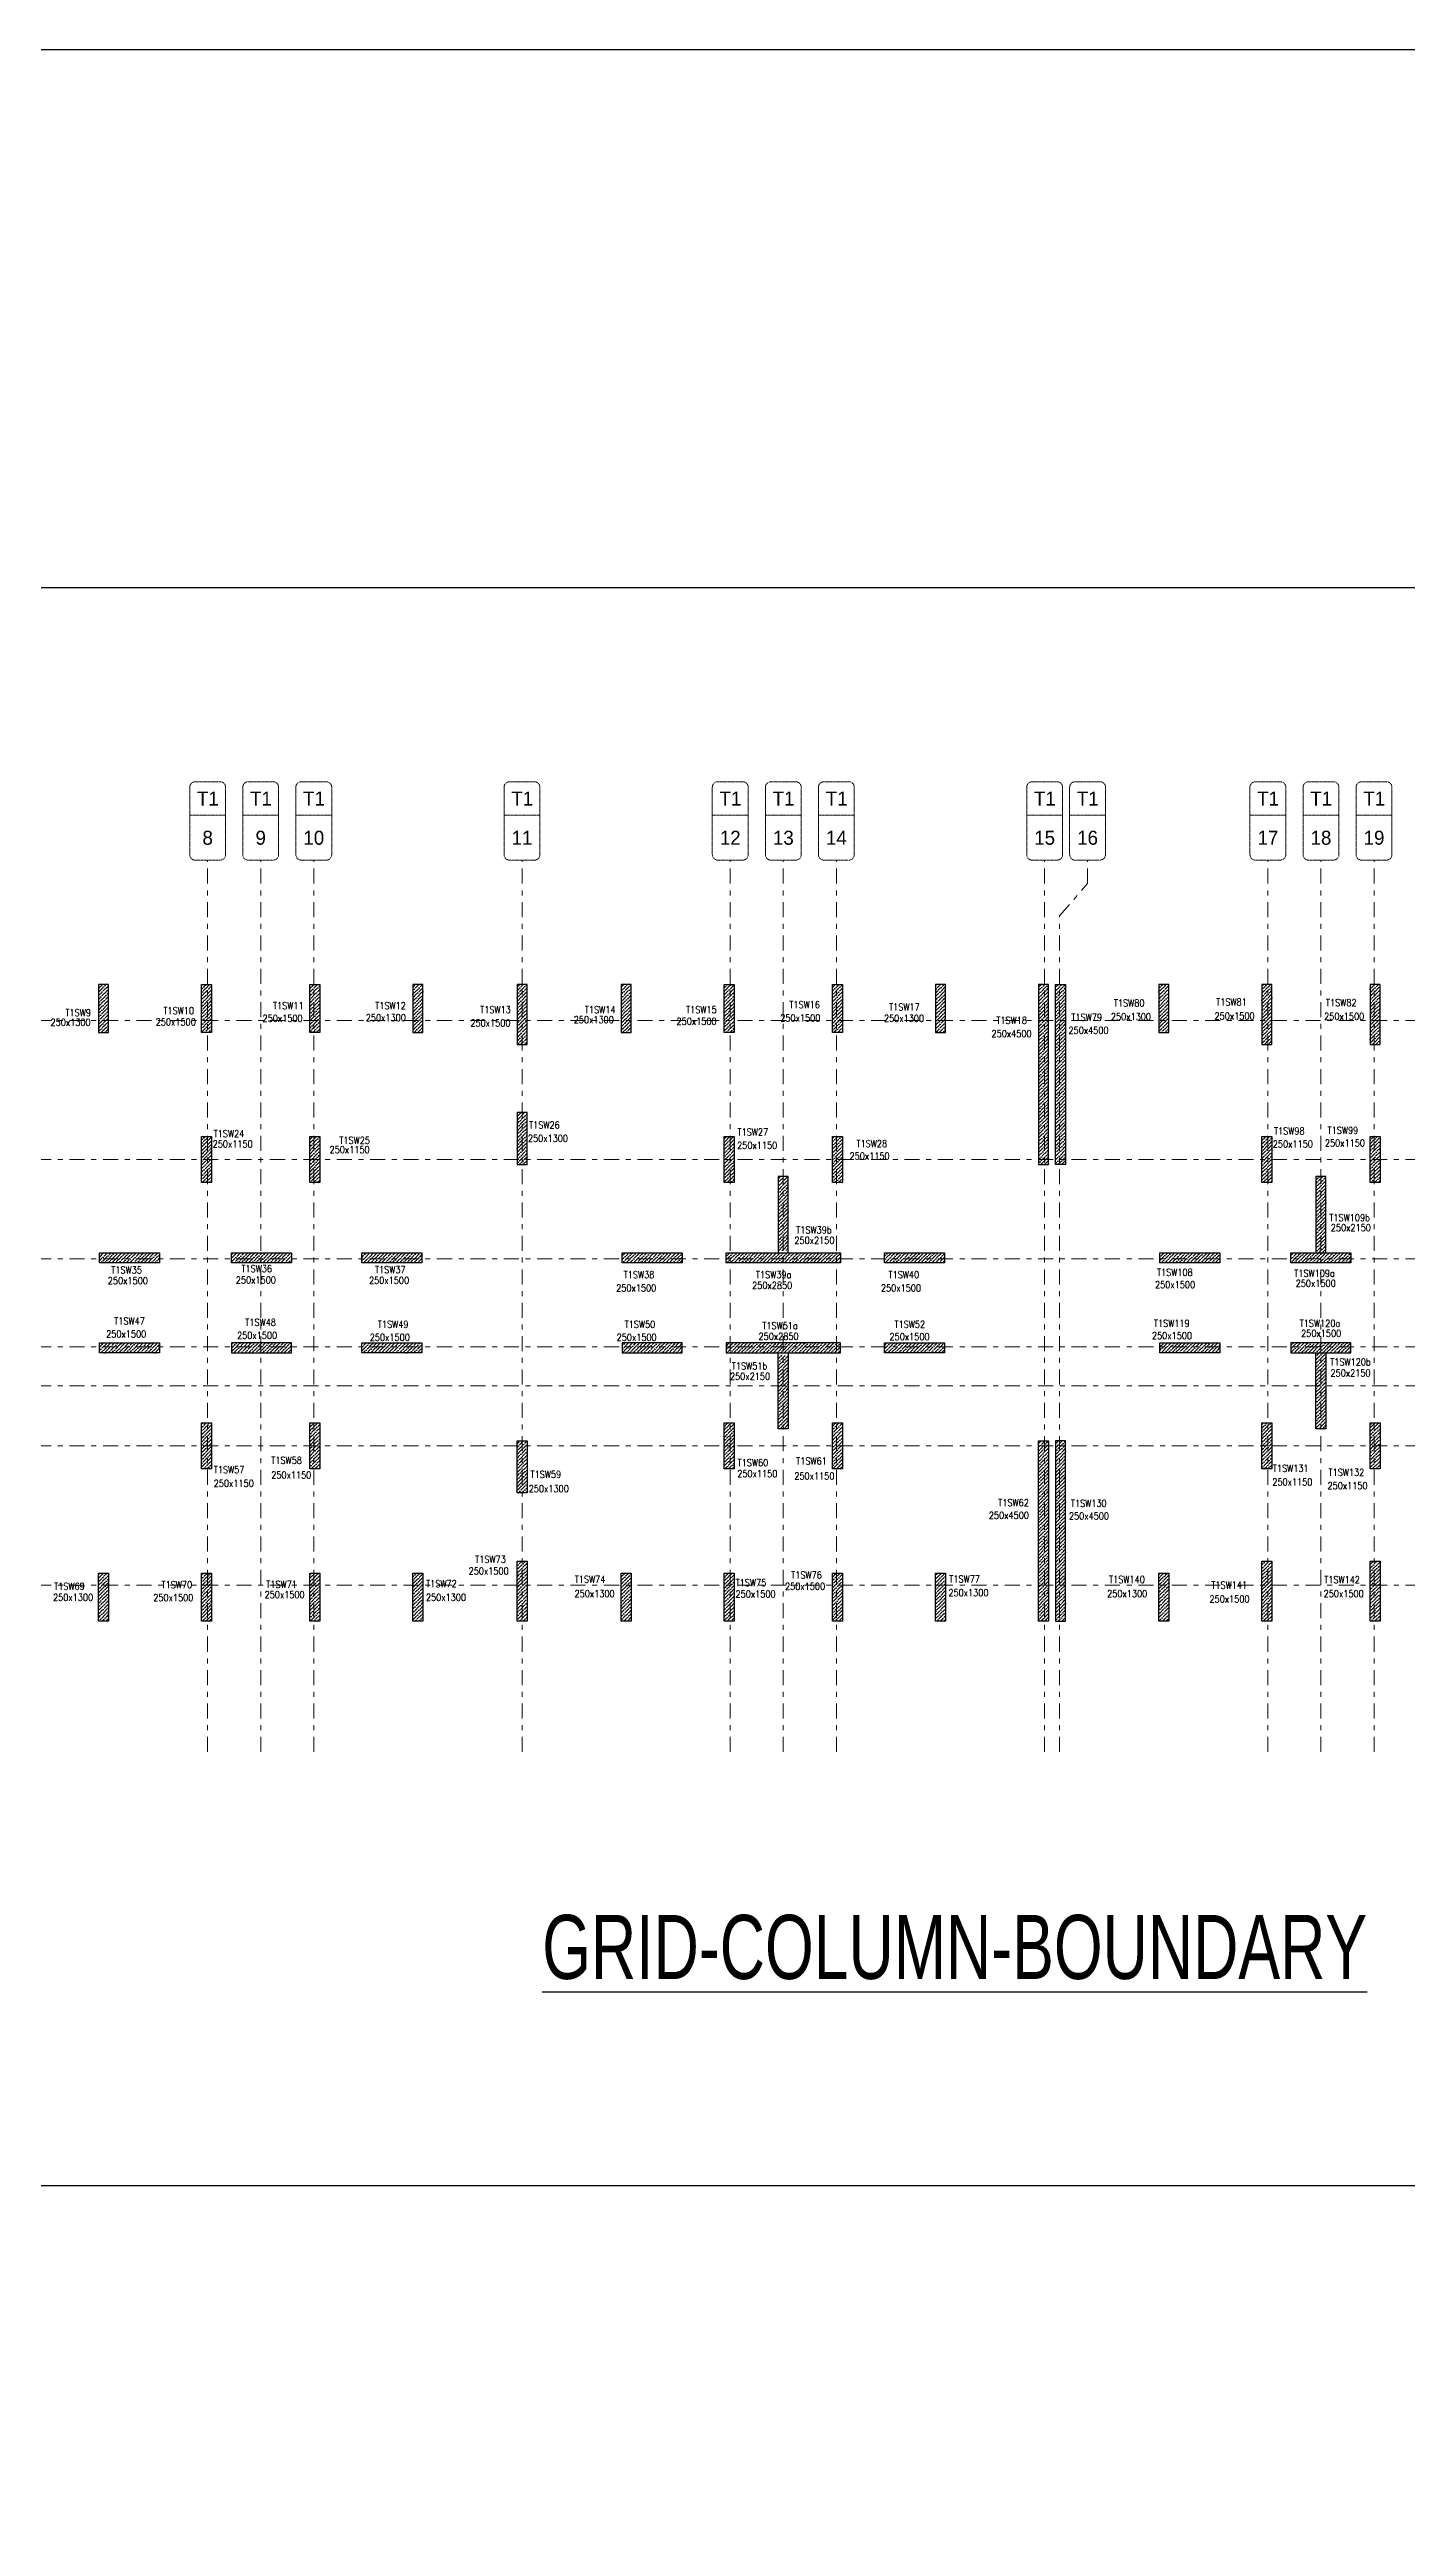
# Model space of a CAD drawing. Header units: millimetres. Extents: x 1078357 to 1340092, y -4684019 to -4550360.
# Drawn here: x 1247837 to 1281719, y -4612225 to -4550360 of the extents above; entities that cross this region are included whole.
import ezdxf
from ezdxf.enums import TextEntityAlignment as Align

# ---------------------------------------------------------------- set-up
doc = ezdxf.new("R2010")
doc.units = ezdxf.units.MM
doc.linetypes.add('DGN STYLE 7', pattern=[8.34, 3.75, -1.67, 1.25, -1.67])
for name, color, linetype, lineweight in [('A-_ANOTGRID_E-', 8, 'DGN STYLE 7', 13), ('Boundary', 40, 'Continuous', 30), ('GRID LINE', 8, 'Continuous', 0), ('Grid-Column-boundary', 12, 'Continuous', 30), ('S-COL-IDEN', 30, 'Continuous', 25)]:
    doc.layers.add(name, color=color, linetype=linetype, lineweight=lineweight)
doc.layers.add('S-COL_STOP', color=12, linetype='Continuous')
doc.styles.add('ROMANS', font='romans.shx', dxfattribs={"width": 0.85})
doc.styles.add('SANSSERIF', font='sas_____.pfb')
doc.styles.get("Standard").update_dxf_attribs({"font": 'Adani Regular.ttf', "height": 500})
pattern_1 = [(45, (2236684.96, -9406181.02), (33.67596045, 123.4785217), [158.75, -31.75, 0, -31.75])]
pattern_2 = [(45, (2292446.56, -9444012.59), (33.67596045, 123.4785217), [158.75, -31.75, 0, -31.75])]

# ---------------------------------------------------------------- blocks, each defined once
blk = doc.blocks.new('Tower grid nomenclature-ex')
at = {"layer": 'A-_ANOTGRID_E-'}
blk.add_lwpolyline([(-1250, -600), (1750, -600, 0.4142136), (2000, -350), (2000, 750, 0.4142136), (1750, 1000), (-1250, 1000, 0.4142136), (-1500, 750), (-1500, -350, 0.4142136)], format="xyb", close=True, dxfattribs=at)
blk.add_lwpolyline([(0, 1000), (0, -600)], dxfattribs=at)
at = {"layer": 'A-_ANOTGRID_E-', "flags": 8}
for p in [(-1235, 400), (1788, 400)]:
    blk.add_attdef('GRID', text='', height=625, dxfattribs=at).set_placement(p, align=Align.MIDDLE_CENTER)

msp = doc.modelspace()

# ---------------------------------------------------------------- hatches: boundary and pattern name
at = {"layer": 'S-COL_STOP', "lineweight": 25}
h = msp.add_hatch(dxfattribs=at)
h.set_pattern_fill('ANSI36', color=8, scale=20)
h.set_pattern_definition(pattern_2)
h.paths.add_polyline_path([(1249059.5, -4574911.6), (1249309.5, -4574911.6), (1249309.5, -4573711.5), (1249059.5, -4573711.5)])
h = msp.add_hatch(dxfattribs=at)
h.set_pattern_fill('ANSI36', color=8, scale=20)
h.set_pattern_definition(pattern_1)
h.paths.add_polyline_path([(1251634.5, -4574911.5), (1251884.5, -4574911.5), (1251884.5, -4573711.5), (1251634.5, -4573711.5)])
h = msp.add_hatch(dxfattribs=at)
h.set_pattern_fill('ANSI36', color=8, scale=20)
h.set_pattern_definition(pattern_1)
h.paths.add_polyline_path([(1254334.5, -4574911.5), (1254584.5, -4574911.5), (1254584.5, -4573711.5), (1254334.5, -4573711.5)])
h = msp.add_hatch(dxfattribs=at)
h.set_pattern_fill('ANSI36', color=8, scale=20)
h.set_pattern_definition(pattern_2)
h.paths.add_polyline_path([(1256909.5, -4574911.6), (1257159.5, -4574911.6), (1257159.5, -4573711.7), (1256909.5, -4573711.7)])
h = msp.add_hatch(dxfattribs=at)
h.set_pattern_fill('ANSI36', color=8, scale=20)
h.set_pattern_definition(pattern_2)
h.paths.add_polyline_path([(1259509.5, -4575211.6), (1259759.5, -4575211.6), (1259759.5, -4573711.6), (1259509.5, -4573711.6)])
h = msp.add_hatch(dxfattribs=at)
h.set_pattern_fill('ANSI36', color=8, scale=20)
h.set_pattern_definition(pattern_2)
h.paths.add_polyline_path([(1262109.5, -4574911.6), (1262359.5, -4574911.6), (1262359.5, -4573711.5), (1262109.5, -4573711.5)])
h = msp.add_hatch(dxfattribs=at)
h.set_pattern_fill('ANSI36', color=8, scale=20)
h.set_pattern_definition(pattern_1)
h.paths.add_polyline_path([(1264684.5, -4574911.5), (1264934.5, -4574911.5), (1264934.5, -4573711.5), (1264684.5, -4573711.5)])
h = msp.add_hatch(dxfattribs=at)
h.set_pattern_fill('ANSI36', color=8, scale=20)
h.set_pattern_definition(pattern_1)
h.paths.add_polyline_path([(1267384.5, -4574911.5), (1267634.5, -4574911.5), (1267634.5, -4573711.5), (1267384.5, -4573711.5)])
h = msp.add_hatch(dxfattribs=at)
h.set_pattern_fill('ANSI36', color=8, scale=20)
h.set_pattern_definition(pattern_2)
h.paths.add_polyline_path([(1269959.5, -4574911.6), (1270209.5, -4574911.6), (1270209.5, -4573711.7), (1269959.5, -4573711.7)])
h = msp.add_hatch(dxfattribs=at)
h.set_pattern_fill('ANSI36', color=8, scale=20)
h.set_pattern_definition(pattern_2)
h.paths.add_polyline_path([(1272534.5, -4578211.5), (1272784.5, -4578211.5), (1272784.5, -4573711.7), (1272534.5, -4573711.7)])
h = msp.add_hatch(dxfattribs=at)
h.set_pattern_fill('ANSI36', color=8, scale=20)
h.set_pattern_definition(pattern_1)
h.paths.add_polyline_path([(1273209.5, -4578211.5), (1272959.5, -4578211.5), (1272959.5, -4573711.5), (1273209.5, -4573711.5)])
h = msp.add_hatch(dxfattribs=at)
h.set_pattern_fill('ANSI36', color=8, scale=20)
h.set_pattern_definition(pattern_1)
h.paths.add_polyline_path([(1275534.5, -4574911.6), (1275784.5, -4574911.6), (1275784.5, -4573711.5), (1275534.5, -4573711.5)])
h = msp.add_hatch(dxfattribs=at)
h.set_pattern_fill('ANSI36', color=8, scale=20)
h.set_pattern_definition(pattern_1)
h.paths.add_polyline_path([(1278109.5, -4575211.5), (1278359.5, -4575211.5), (1278359.5, -4573711.6), (1278109.5, -4573711.6)])
h = msp.add_hatch(dxfattribs=at)
h.set_pattern_fill('ANSI36', color=8, scale=20)
h.set_pattern_definition(pattern_1)
h.paths.add_polyline_path([(1280809.5, -4575211.5), (1281059.5, -4575211.5), (1281059.5, -4573711.6), (1280809.5, -4573711.6)])
h = msp.add_hatch(dxfattribs=at)
h.set_pattern_fill('ANSI36', color=8, scale=20)
h.set_pattern_definition(pattern_2)
h.paths.add_polyline_path([(1259509.5, -4578211.5), (1259759.5, -4578211.5), (1259759.5, -4576911.5), (1259509.5, -4576911.5)])
h = msp.add_hatch(dxfattribs=at)
h.set_pattern_fill('ANSI36', color=8, scale=20)
h.set_pattern_definition(pattern_1)
h.paths.add_polyline_path([(1251634.5, -4577511.6), (1251884.5, -4577511.6), (1251884.5, -4578661.6), (1251634.5, -4578661.6)])
h = msp.add_hatch(dxfattribs=at)
h.set_pattern_fill('ANSI36', color=8, scale=20)
h.set_pattern_definition(pattern_1)
h.paths.add_polyline_path([(1254334.5, -4577511.6), (1254584.5, -4577511.6), (1254584.5, -4578661.6), (1254334.5, -4578661.6)])
h = msp.add_hatch(dxfattribs=at)
h.set_pattern_fill('ANSI36', color=8, scale=20)
h.set_pattern_definition(pattern_1)
h.paths.add_polyline_path([(1264684.5, -4577511.6), (1264934.5, -4577511.6), (1264934.5, -4578661.6), (1264684.5, -4578661.6)])
h = msp.add_hatch(dxfattribs=at)
h.set_pattern_fill('ANSI36', color=8, scale=20)
h.set_pattern_definition(pattern_1)
h.paths.add_polyline_path([(1267384.5, -4577511.6), (1267634.5, -4577511.6), (1267634.5, -4578661.6), (1267384.5, -4578661.6)])
h = msp.add_hatch(dxfattribs=at)
h.set_pattern_fill('ANSI36', color=8, scale=20)
h.set_pattern_definition(pattern_1)
h.paths.add_polyline_path([(1278109.5, -4577511.5), (1278359.5, -4577511.5), (1278359.5, -4578661.5), (1278109.5, -4578661.5)])
h = msp.add_hatch(dxfattribs=at)
h.set_pattern_fill('ANSI36', color=8, scale=20)
h.set_pattern_definition(pattern_1)
h.paths.add_polyline_path([(1280809.5, -4577511.5), (1281059.5, -4577511.5), (1281059.5, -4578661.5), (1280809.5, -4578661.5)])
h = msp.add_hatch(dxfattribs=at)
h.set_pattern_fill('ANSI36', color=8, scale=20)
h.set_pattern_definition(pattern_2)
h.paths.add_polyline_path([(1266034.5, -4580361.5), (1266284.5, -4580359.7), (1266284.5, -4578509.7), (1266034.5, -4578511.5)])
h = msp.add_hatch(dxfattribs=at)
h.set_pattern_fill('ANSI36', color=8, scale=20)
h.set_pattern_definition(pattern_1)
h.paths.add_polyline_path([(1279459.5, -4580411.4), (1279709.5, -4580411.4), (1279709.5, -4578511.4), (1279459.5, -4578511.4)])
h = msp.add_hatch(dxfattribs=at)
h.set_pattern_fill('ANSI36', color=8, scale=20)
h.set_pattern_definition(pattern_2)
h.paths.add_polyline_path([(1249084.5, -4580411.5), (1250584.5, -4580411.5), (1250584.5, -4580661.5), (1249084.5, -4580661.5)])
h = msp.add_hatch(dxfattribs=at)
h.set_pattern_fill('ANSI36', color=8, scale=20)
h.set_pattern_definition(pattern_2)
h.paths.add_polyline_path([(1252378.1, -4580411.5), (1253878.1, -4580411.5), (1253878.1, -4580661.5), (1252378.1, -4580661.5)])
h = msp.add_hatch(dxfattribs=at)
h.set_pattern_fill('ANSI36', color=8, scale=20)
h.set_pattern_definition(pattern_2)
h.paths.add_polyline_path([(1255634.5, -4580411.5), (1257134.5, -4580411.5), (1257134.5, -4580661.5), (1255634.5, -4580661.5)])
h = msp.add_hatch(dxfattribs=at)
h.set_pattern_fill('ANSI36', color=8, scale=20)
h.set_pattern_definition(pattern_2)
h.paths.add_polyline_path([(1262134.5, -4580411.5), (1263634.5, -4580411.5), (1263634.5, -4580661.5), (1262134.5, -4580661.5)])
h = msp.add_hatch(dxfattribs=at)
h.set_pattern_fill('ANSI36', color=8, scale=20)
h.set_pattern_definition(pattern_2)
h.paths.add_polyline_path([(1264734.5, -4580411.5), (1267584.5, -4580411.5), (1267584.5, -4580661.5), (1264734.5, -4580661.5)])
h = msp.add_hatch(dxfattribs=at)
h.set_pattern_fill('ANSI36', color=8, scale=20)
h.set_pattern_definition(pattern_2)
h.paths.add_polyline_path([(1268684.5, -4580411.5), (1270184.5, -4580411.5), (1270184.5, -4580661.5), (1268684.5, -4580661.5)])
h = msp.add_hatch(dxfattribs=at)
h.set_pattern_fill('ANSI36', color=8, scale=20)
h.set_pattern_definition(pattern_1)
h.paths.add_polyline_path([(1275559.5, -4580411.5), (1277059.5, -4580411.5), (1277059.5, -4580661.5), (1275559.5, -4580661.5)])
h = msp.add_hatch(dxfattribs=at)
h.set_pattern_fill('ANSI36', color=8, scale=20)
h.set_pattern_definition(pattern_1)
h.paths.add_polyline_path([(1278834.5, -4580411.4), (1280334.5, -4580411.5), (1280334.5, -4580661.5), (1278834.5, -4580661.4)])
h = msp.add_hatch(dxfattribs=at)
h.set_pattern_fill('ANSI36', color=8, scale=20)
h.set_pattern_definition(pattern_2)
h.paths.add_polyline_path([(1249084.5, -4582661.5), (1250584.5, -4582661.5), (1250584.5, -4582911.5), (1249084.5, -4582911.5)])
h = msp.add_hatch(dxfattribs=at)
h.set_pattern_fill('ANSI36', color=8, scale=20)
h.set_pattern_definition(pattern_2)
h.paths.add_polyline_path([(1252378.1, -4582911.5), (1253878.1, -4582911.5), (1253878.1, -4582661.5), (1252378.1, -4582661.5)])
h = msp.add_hatch(dxfattribs=at)
h.set_pattern_fill('ANSI36', color=8, scale=20)
h.set_pattern_definition(pattern_2)
h.paths.add_polyline_path([(1255634.5, -4582661.5), (1257134.5, -4582661.5), (1257134.5, -4582911.5), (1255634.5, -4582911.5)])
h = msp.add_hatch(dxfattribs=at)
h.set_pattern_fill('ANSI36', color=8, scale=20)
h.set_pattern_definition(pattern_2)
h.paths.add_polyline_path([(1262134.5, -4582911.5), (1263634.5, -4582911.5), (1263634.5, -4582661.5), (1262134.5, -4582661.5)])
h = msp.add_hatch(dxfattribs=at)
h.set_pattern_fill('ANSI36', color=8, scale=20)
h.set_pattern_definition(pattern_2)
h.paths.add_polyline_path([(1264734.5, -4582911.5), (1267584.5, -4582911.5), (1267584.5, -4582661.5), (1264734.5, -4582661.5)])
h = msp.add_hatch(dxfattribs=at)
h.set_pattern_fill('ANSI36', color=8, scale=20)
h.set_pattern_definition(pattern_1)
h.paths.add_polyline_path([(1268684.5, -4582661.5), (1270184.5, -4582661.5), (1270184.5, -4582911.5), (1268684.5, -4582911.5)])
h = msp.add_hatch(dxfattribs=at)
h.set_pattern_fill('ANSI36', color=8, scale=20)
h.set_pattern_definition(pattern_1)
h.paths.add_polyline_path([(1275559.5, -4582661.5), (1277059.5, -4582661.5), (1277059.5, -4582911.5), (1275559.5, -4582911.5)])
h = msp.add_hatch(dxfattribs=at)
h.set_pattern_fill('ANSI36', color=8, scale=20)
h.set_pattern_definition(pattern_1)
h.paths.add_polyline_path([(1278834.5, -4582911.6), (1280334.5, -4582911.6), (1280334.5, -4582661.6), (1278834.5, -4582661.6)])
h = msp.add_hatch(dxfattribs=at)
h.set_pattern_fill('ANSI36', color=8, scale=20)
h.set_pattern_definition(pattern_1)
h.paths.add_polyline_path([(1279459.5, -4582911.6), (1279709.5, -4582911.6), (1279709.5, -4584811.6), (1279459.5, -4584811.6)])
h = msp.add_hatch(dxfattribs=at)
h.set_pattern_fill('ANSI36', color=8, scale=20)
h.set_pattern_definition(pattern_2)
h.paths.add_polyline_path([(1266034.5, -4582961.5), (1266284.5, -4582961.5), (1266284.5, -4584811.5), (1266034.5, -4584811.5)])
h = msp.add_hatch(dxfattribs=at)
h.set_pattern_fill('ANSI36', color=8, scale=20)
h.set_pattern_definition(pattern_1)
h.paths.add_polyline_path([(1251634.5, -4584661.5), (1251884.5, -4584661.5), (1251884.5, -4585811.5), (1251634.5, -4585811.5)])
h = msp.add_hatch(dxfattribs=at)
h.set_pattern_fill('ANSI36', color=8, scale=20)
h.set_pattern_definition(pattern_1)
h.paths.add_polyline_path([(1254334.5, -4584661.5), (1254584.5, -4584661.5), (1254584.5, -4585811.5), (1254334.5, -4585811.5)])
h = msp.add_hatch(dxfattribs=at)
h.set_pattern_fill('ANSI36', color=8, scale=20)
h.set_pattern_definition(pattern_1)
h.paths.add_polyline_path([(1264684.5, -4584661.5), (1264934.5, -4584661.5), (1264934.5, -4585811.5), (1264684.5, -4585811.5)])
h = msp.add_hatch(dxfattribs=at)
h.set_pattern_fill('ANSI36', color=8, scale=20)
h.set_pattern_definition(pattern_1)
h.paths.add_polyline_path([(1267384.5, -4584661.5), (1267634.5, -4584661.5), (1267634.5, -4585811.5), (1267384.5, -4585811.5)])
h = msp.add_hatch(dxfattribs=at)
h.set_pattern_fill('ANSI36', color=8, scale=20)
h.set_pattern_definition(pattern_1)
h.paths.add_polyline_path([(1278109.5, -4584661.6), (1278359.5, -4584661.6), (1278359.5, -4585811.6), (1278109.5, -4585811.6)])
h = msp.add_hatch(dxfattribs=at)
h.set_pattern_fill('ANSI36', color=8, scale=20)
h.set_pattern_definition(pattern_1)
h.paths.add_polyline_path([(1280809.5, -4584661.6), (1281059.5, -4584661.6), (1281059.5, -4585811.6), (1280809.5, -4585811.6)])
h = msp.add_hatch(dxfattribs=at)
h.set_pattern_fill('ANSI36', color=8, scale=20)
h.set_pattern_definition(pattern_2)
h.paths.add_polyline_path([(1259509.5, -4585111.5), (1259759.5, -4585111.5), (1259759.5, -4586411.5), (1259509.5, -4586411.5)])
h = msp.add_hatch(dxfattribs=at)
h.set_pattern_fill('ANSI36', color=8, scale=20)
h.set_pattern_definition(pattern_2)
h.paths.add_polyline_path([(1272534.5, -4585111.5), (1272784.5, -4585111.5), (1272784.5, -4589611.5), (1272534.5, -4589611.5)])
h = msp.add_hatch(dxfattribs=at)
h.set_pattern_fill('ANSI36', color=8, scale=20)
h.set_pattern_definition(pattern_1)
h.paths.add_polyline_path([(1273209.5, -4585111.5), (1272959.5, -4585111.5), (1272959.5, -4589611.5), (1273209.5, -4589611.5)])
h = msp.add_hatch(dxfattribs=at)
h.set_pattern_fill('ANSI36', color=8, scale=20)
h.set_pattern_definition(pattern_2)
h.paths.add_polyline_path([(1249309.5, -4588411.5), (1249309.5, -4589611.5), (1249059.5, -4589611.5), (1249059.5, -4588411.5)])
h = msp.add_hatch(dxfattribs=at)
h.set_pattern_fill('ANSI36', color=8, scale=20)
h.set_pattern_definition(pattern_1)
h.paths.add_polyline_path([(1251884.5, -4588411.5), (1251884.5, -4589611.5), (1251634.5, -4589611.5), (1251634.5, -4588411.5)])
h = msp.add_hatch(dxfattribs=at)
h.set_pattern_fill('ANSI36', color=8, scale=20)
h.set_pattern_definition(pattern_1)
h.paths.add_polyline_path([(1254584.5, -4588411.5), (1254584.5, -4589611.5), (1254334.5, -4589611.5), (1254334.5, -4588411.5)])
h = msp.add_hatch(dxfattribs=at)
h.set_pattern_fill('ANSI36', color=8, scale=20)
h.set_pattern_definition(pattern_2)
h.paths.add_polyline_path([(1257159.5, -4588411.5), (1257159.5, -4589611.3), (1256909.5, -4589611.3), (1256909.5, -4588411.5)])
h = msp.add_hatch(dxfattribs=at)
h.set_pattern_fill('ANSI36', color=8, scale=20)
h.set_pattern_definition(pattern_2)
h.paths.add_polyline_path([(1259509.5, -4588111.4), (1259759.5, -4588111.4), (1259759.5, -4589611.5), (1259509.5, -4589611.5)])
h = msp.add_hatch(dxfattribs=at)
h.set_pattern_fill('ANSI36', color=8, scale=20)
h.set_pattern_definition(pattern_2)
h.paths.add_polyline_path([(1262359.5, -4588411.5), (1262359.5, -4589611.5), (1262109.5, -4589611.5), (1262109.5, -4588411.5)])
h = msp.add_hatch(dxfattribs=at)
h.set_pattern_fill('ANSI36', color=8, scale=20)
h.set_pattern_definition(pattern_1)
h.paths.add_polyline_path([(1264934.5, -4588411.5), (1264934.5, -4589611.5), (1264684.5, -4589611.5), (1264684.5, -4588411.5)])
h = msp.add_hatch(dxfattribs=at)
h.set_pattern_fill('ANSI36', color=8, scale=20)
h.set_pattern_definition(pattern_1)
h.paths.add_polyline_path([(1267634.5, -4588411.5), (1267634.5, -4589611.5), (1267384.5, -4589611.5), (1267384.5, -4588411.5)])
h = msp.add_hatch(dxfattribs=at)
h.set_pattern_fill('ANSI36', color=8, scale=20)
h.set_pattern_definition(pattern_2)
h.paths.add_polyline_path([(1270209.5, -4588411.5), (1270209.5, -4589611.3), (1269959.5, -4589611.3), (1269959.5, -4588411.5)])
h = msp.add_hatch(dxfattribs=at)
h.set_pattern_fill('ANSI36', color=8, scale=20)
h.set_pattern_definition(pattern_1)
h.paths.add_polyline_path([(1275784.5, -4588411.5), (1275784.5, -4589611.3), (1275534.5, -4589611.3), (1275534.5, -4588411.5)])
h = msp.add_hatch(dxfattribs=at)
h.set_pattern_fill('ANSI36', color=8, scale=20)
h.set_pattern_definition(pattern_1)
h.paths.add_polyline_path([(1278109.5, -4588111.5), (1278359.5, -4588111.5), (1278359.5, -4589611.6), (1278109.5, -4589611.6)])
h = msp.add_hatch(dxfattribs=at)
h.set_pattern_fill('ANSI36', color=8, scale=20)
h.set_pattern_definition(pattern_1)
h.paths.add_polyline_path([(1280809.5, -4588111.5), (1281059.5, -4588111.5), (1281059.5, -4589611.5), (1280809.5, -4589611.5)])

# ---------------------------------------------------------------- linework, layer by layer
at = {"layer": 'Boundary', "ltscale": 700, "elevation": 0}
msp.add_lwpolyline([(1097224.7, -4550360.4), (1340091.7, -4550360.4), (1340091.7, -4684019.2), (1097224.7, -4684019.2)], close=True, dxfattribs=at)
at = {"layer": 'GRID LINE', "linetype": 'DGN STYLE 7', "ltscale": 100, "elevation": 0}
for points in [[(1251784.5, -4592877.9), (1251784.5, -4570607)], [(1253109.5, -4592877.9), (1253109.5, -4570607)], [(1254434.5, -4592877.9), (1254434.5, -4570607)], [(1259634.5, -4592877.9), (1259634.5, -4570607)], [(1264834.5, -4592877.9), (1264834.5, -4570607)], [(1266159.5, -4592877.9), (1266159.5, -4570607)], [(1267484.5, -4592877.9), (1267484.5, -4570607)], [(1272684.5, -4592877.9), (1272684.5, -4570607)], [(1273059.5, -4592877.9), (1273059.5, -4571997.1), (1273756.8, -4571192.2), (1273756.8, -4570607)], [(1278259.5, -4592877.9), (1278259.5, -4570607)], [(1279584.5, -4592877.9), (1279584.5, -4570607)], [(1280909.5, -4592877.9), (1280909.5, -4570607)], [(1225819.3, -4574611.6), (1321182.7, -4574611.6)], [(1225819.3, -4578086.6), (1321182.7, -4578086.6)], [(1225819.3, -4580561.6), (1321182.7, -4580561.6)], [(1225819.3, -4582761.6), (1321182.7, -4582761.6)], [(1225819.3, -4583736.6), (1321182.7, -4583736.6)], [(1225819.3, -4585236.6), (1321182.7, -4585236.6)], [(1225819.3, -4588711.6), (1321182.7, -4588711.6)]]:
    msp.add_lwpolyline(points, dxfattribs=at)
at = {"layer": 'Grid-Column-boundary', "ltscale": 700, "elevation": 0}
msp.add_lwpolyline([(1222484.4, -4563794.5), (1323871.3, -4563794.5), (1323871.3, -4603717.1), (1222484.4, -4603717.1)], close=True, dxfattribs=at)
at = {"layer": 'S-COL_STOP', "lineweight": 25, "elevation": 0}
for points in [[(1249059.5, -4574911.6), (1249309.5, -4574911.6), (1249309.5, -4573711.5), (1249059.5, -4573711.5)], [(1251634.5, -4573711.5), (1251884.5, -4573711.5), (1251884.5, -4574911.5), (1251634.5, -4574911.5)], [(1254334.5, -4573711.5), (1254584.5, -4573711.5), (1254584.5, -4574911.5), (1254334.5, -4574911.5)], [(1256909.5, -4574911.6), (1257159.5, -4574911.6), (1257159.5, -4573711.5), (1256909.5, -4573711.5)], [(1259509.5, -4575211.6), (1259759.5, -4575211.6), (1259759.5, -4573711.6), (1259509.5, -4573711.6)], [(1262109.5, -4574911.6), (1262359.5, -4574911.6), (1262359.5, -4573711.5), (1262109.5, -4573711.5)], [(1264684.5, -4573711.5), (1264934.5, -4573711.5), (1264934.5, -4574911.5), (1264684.5, -4574911.5)], [(1267384.5, -4573711.5), (1267634.5, -4573711.5), (1267634.5, -4574911.5), (1267384.5, -4574911.5)], [(1269959.5, -4574911.6), (1270209.5, -4574911.6), (1270209.5, -4573711.5), (1269959.5, -4573711.5)], [(1272534.5, -4578211.5), (1272784.5, -4578211.5), (1272784.5, -4573711.7), (1272534.5, -4573711.7)], [(1273209.5, -4578211.5), (1272959.5, -4578211.5), (1272959.5, -4573711.5), (1273209.5, -4573711.5)], [(1275534.5, -4574911.6), (1275784.5, -4574911.6), (1275784.5, -4573711.5), (1275534.5, -4573711.5)], [(1278109.5, -4575211.5), (1278359.5, -4575211.5), (1278359.5, -4573711.6), (1278109.5, -4573711.6)], [(1280809.5, -4575211.5), (1281059.5, -4575211.5), (1281059.5, -4573711.6), (1280809.5, -4573711.6)], [(1259509.5, -4578211.5), (1259759.5, -4578211.5), (1259759.5, -4576911.5), (1259509.5, -4576911.5)], [(1251634.5, -4577511.6), (1251884.5, -4577511.6), (1251884.5, -4578661.6), (1251634.5, -4578661.6)], [(1254334.5, -4577511.6), (1254584.5, -4577511.6), (1254584.5, -4578661.6), (1254334.5, -4578661.6)], [(1264684.5, -4577511.6), (1264934.5, -4577511.6), (1264934.5, -4578661.6), (1264684.5, -4578661.6)], [(1267384.5, -4577511.6), (1267634.5, -4577511.6), (1267634.5, -4578661.6), (1267384.5, -4578661.6)], [(1278109.5, -4577511.5), (1278359.5, -4577511.5), (1278359.5, -4578661.5), (1278109.5, -4578661.5)], [(1280809.5, -4577511.5), (1281059.5, -4577511.5), (1281059.5, -4578661.5), (1280809.5, -4578661.5)], [(1266034.5, -4580411.5), (1266284.5, -4580411.5), (1266284.5, -4578511.5), (1266034.5, -4578511.5)], [(1279459.5, -4580411.4), (1279709.5, -4580411.4), (1279709.5, -4578511.4), (1279459.5, -4578511.4)], [(1249084.5, -4580411.5), (1250584.5, -4580411.5), (1250584.5, -4580661.5), (1249084.5, -4580661.5)], [(1252378.1, -4580411.5), (1253878.1, -4580411.5), (1253878.1, -4580661.5), (1252378.1, -4580661.5)], [(1255634.5, -4580411.5), (1257134.5, -4580411.5), (1257134.5, -4580661.5), (1255634.5, -4580661.5)], [(1262134.5, -4580411.5), (1263634.5, -4580411.5), (1263634.5, -4580661.5), (1262134.5, -4580661.5)], [(1264734.5, -4580411.5), (1267584.5, -4580411.5), (1267584.5, -4580661.5), (1264734.5, -4580661.5)], [(1268684.5, -4580411.5), (1270184.5, -4580411.5), (1270184.5, -4580661.5), (1268684.5, -4580661.5)], [(1275559.5, -4580411.5), (1277059.5, -4580411.5), (1277059.5, -4580661.5), (1275559.5, -4580661.5)], [(1278834.5, -4580411.4), (1280334.5, -4580411.5), (1280334.5, -4580661.5), (1278834.5, -4580661.4)], [(1249084.5, -4582661.5), (1250584.5, -4582661.5), (1250584.5, -4582911.5), (1249084.5, -4582911.5)], [(1252378.1, -4582911.5), (1253878.1, -4582911.5), (1253878.1, -4582661.5), (1252378.1, -4582661.5)], [(1255634.5, -4582661.5), (1257134.5, -4582661.5), (1257134.5, -4582911.5), (1255634.5, -4582911.5)], [(1262134.5, -4582911.5), (1263634.5, -4582911.5), (1263634.5, -4582661.5), (1262134.5, -4582661.5)], [(1264734.5, -4582911.5), (1267584.5, -4582911.5), (1267584.5, -4582661.5), (1264734.5, -4582661.5)], [(1266034.5, -4582911.5), (1266284.5, -4582911.5), (1266284.5, -4584811.5), (1266034.5, -4584811.5)], [(1268684.5, -4582661.5), (1270184.5, -4582661.5), (1270184.5, -4582911.5), (1268684.5, -4582911.5)], [(1275559.5, -4582661.5), (1277059.5, -4582661.5), (1277059.5, -4582911.5), (1275559.5, -4582911.5)], [(1278834.5, -4582911.6), (1280334.5, -4582911.6), (1280334.5, -4582661.6), (1278834.5, -4582661.6)], [(1279459.5, -4582911.6), (1279709.5, -4582911.6), (1279709.5, -4584811.6), (1279459.5, -4584811.6)], [(1251634.5, -4584661.5), (1251884.5, -4584661.5), (1251884.5, -4585811.5), (1251634.5, -4585811.5)], [(1254334.5, -4584661.5), (1254584.5, -4584661.5), (1254584.5, -4585811.5), (1254334.5, -4585811.5)], [(1264684.5, -4584661.5), (1264934.5, -4584661.5), (1264934.5, -4585811.5), (1264684.5, -4585811.5)], [(1267384.5, -4584661.5), (1267634.5, -4584661.5), (1267634.5, -4585811.5), (1267384.5, -4585811.5)], [(1278109.5, -4584661.6), (1278359.5, -4584661.6), (1278359.5, -4585811.6), (1278109.5, -4585811.6)], [(1280809.5, -4584661.6), (1281059.5, -4584661.6), (1281059.5, -4585811.6), (1280809.5, -4585811.6)], [(1259509.5, -4585111.5), (1259759.5, -4585111.5), (1259759.5, -4586411.5), (1259509.5, -4586411.5)], [(1272534.5, -4585111.5), (1272784.5, -4585111.5), (1272784.5, -4589611.5), (1272534.5, -4589611.5)], [(1273209.5, -4585111.5), (1272959.5, -4585111.5), (1272959.5, -4589611.5), (1273209.5, -4589611.5)], [(1249059.5, -4588411.5), (1249309.5, -4588411.5), (1249309.5, -4589611.5), (1249059.5, -4589611.5)], [(1251634.5, -4588411.5), (1251884.5, -4588411.5), (1251884.5, -4589611.5), (1251634.5, -4589611.5)], [(1254334.5, -4588411.5), (1254584.5, -4588411.5), (1254584.5, -4589611.5), (1254334.5, -4589611.5)], [(1256909.5, -4588411.5), (1257159.5, -4588411.5), (1257159.5, -4589611.3), (1256909.5, -4589611.3)], [(1259509.5, -4588111.4), (1259759.5, -4588111.4), (1259759.5, -4589611.5), (1259509.5, -4589611.5)], [(1262109.5, -4588411.5), (1262359.5, -4588411.5), (1262359.5, -4589611.5), (1262109.5, -4589611.5)], [(1264684.5, -4588411.5), (1264934.5, -4588411.5), (1264934.5, -4589611.5), (1264684.5, -4589611.5)], [(1267384.5, -4588411.5), (1267634.5, -4588411.5), (1267634.5, -4589611.5), (1267384.5, -4589611.5)], [(1269959.5, -4588411.5), (1270209.5, -4588411.5), (1270209.5, -4589611.3), (1269959.5, -4589611.3)], [(1275534.5, -4588411.5), (1275784.5, -4588411.5), (1275784.5, -4589611.3), (1275534.5, -4589611.3)], [(1278109.5, -4588111.5), (1278359.5, -4588111.5), (1278359.5, -4589611.6), (1278109.5, -4589611.6)], [(1280809.5, -4588111.5), (1281059.5, -4588111.5), (1281059.5, -4589611.5), (1280809.5, -4589611.5)]]:
    msp.add_lwpolyline(points, close=True, dxfattribs=at)

# ---------------------------------------------------------------- block references
at = {"layer": 'GRID LINE'}
ref = msp.add_blockref('Tower grid nomenclature-ex', (1251672.5, -4569487, 0), dxfattribs=dict(at, xscale=0.56, yscale=0.56, zscale=0.56, rotation=270))
ref.add_attrib('GRID', '8', dxfattribs={"layer": 'A-_ANOTGRID_E-', "height": 350}).set_placement((1251784.5, -4570047, 0), align=Align.MIDDLE_CENTER)
ref.add_attrib('GRID', 'T1', dxfattribs={"layer": 'A-_ANOTGRID_E-', "height": 350}).set_placement((1251790.4, -4569067, 0), align=Align.MIDDLE_CENTER)
ref = msp.add_blockref('Tower grid nomenclature-ex', (1252997.5, -4569487, 0), dxfattribs=dict(at, xscale=0.56, yscale=0.56, zscale=0.56, rotation=270))
ref.add_attrib('GRID', '9', dxfattribs={"layer": 'A-_ANOTGRID_E-', "height": 350}).set_placement((1253109.5, -4570047, 0), align=Align.MIDDLE_CENTER)
ref.add_attrib('GRID', 'T1', dxfattribs={"layer": 'A-_ANOTGRID_E-', "height": 350}).set_placement((1253115.4, -4569067, 0), align=Align.MIDDLE_CENTER)
ref = msp.add_blockref('Tower grid nomenclature-ex', (1254322.5, -4569487, 0), dxfattribs=dict(at, xscale=0.56, yscale=0.56, zscale=0.56, rotation=270))
ref.add_attrib('GRID', '10', dxfattribs={"layer": 'A-_ANOTGRID_E-', "height": 350}).set_placement((1254434.5, -4570047, 0), align=Align.MIDDLE_CENTER)
ref.add_attrib('GRID', 'T1', dxfattribs={"layer": 'A-_ANOTGRID_E-', "height": 350}).set_placement((1254440.4, -4569067, 0), align=Align.MIDDLE_CENTER)
ref = msp.add_blockref('Tower grid nomenclature-ex', (1259522.5, -4569487, 0), dxfattribs=dict(at, xscale=0.56, yscale=0.56, zscale=0.56, rotation=270))
ref.add_attrib('GRID', '11', dxfattribs={"layer": 'A-_ANOTGRID_E-', "height": 350}).set_placement((1259634.5, -4570047, 0), align=Align.MIDDLE_CENTER)
ref.add_attrib('GRID', 'T1', dxfattribs={"layer": 'A-_ANOTGRID_E-', "height": 350}).set_placement((1259640.4, -4569067, 0), align=Align.MIDDLE_CENTER)
ref = msp.add_blockref('Tower grid nomenclature-ex', (1264722.5, -4569487, 0), dxfattribs=dict(at, xscale=0.56, yscale=0.56, zscale=0.56, rotation=270))
ref.add_attrib('GRID', '12', dxfattribs={"layer": 'A-_ANOTGRID_E-', "height": 350}).set_placement((1264834.5, -4570047, 0), align=Align.MIDDLE_CENTER)
ref.add_attrib('GRID', 'T1', dxfattribs={"layer": 'A-_ANOTGRID_E-', "height": 350}).set_placement((1264840.4, -4569067, 0), align=Align.MIDDLE_CENTER)
ref = msp.add_blockref('Tower grid nomenclature-ex', (1266047.5, -4569487, 0), dxfattribs=dict(at, xscale=0.56, yscale=0.56, zscale=0.56, rotation=270))
ref.add_attrib('GRID', '13', dxfattribs={"layer": 'A-_ANOTGRID_E-', "height": 350}).set_placement((1266159.5, -4570047, 0), align=Align.MIDDLE_CENTER)
ref.add_attrib('GRID', 'T1', dxfattribs={"layer": 'A-_ANOTGRID_E-', "height": 350}).set_placement((1266165.4, -4569067, 0), align=Align.MIDDLE_CENTER)
ref = msp.add_blockref('Tower grid nomenclature-ex', (1267372.5, -4569487, 0), dxfattribs=dict(at, xscale=0.56, yscale=0.56, zscale=0.56, rotation=270))
ref.add_attrib('GRID', '14', dxfattribs={"layer": 'A-_ANOTGRID_E-', "height": 350}).set_placement((1267484.5, -4570047, 0), align=Align.MIDDLE_CENTER)
ref.add_attrib('GRID', 'T1', dxfattribs={"layer": 'A-_ANOTGRID_E-', "height": 350}).set_placement((1267490.4, -4569067, 0), align=Align.MIDDLE_CENTER)
ref = msp.add_blockref('Tower grid nomenclature-ex', (1272572.5, -4569487, 0), dxfattribs=dict(at, xscale=0.56, yscale=0.56, zscale=0.56, rotation=270))
ref.add_attrib('GRID', '15', dxfattribs={"layer": 'A-_ANOTGRID_E-', "height": 350}).set_placement((1272684.5, -4570047, 0), align=Align.MIDDLE_CENTER)
ref.add_attrib('GRID', 'T1', dxfattribs={"layer": 'A-_ANOTGRID_E-', "height": 350}).set_placement((1272690.4, -4569067, 0), align=Align.MIDDLE_CENTER)
ref = msp.add_blockref('Tower grid nomenclature-ex', (1273644.8, -4569487, 0), dxfattribs=dict(at, xscale=0.56, yscale=0.56, zscale=0.56, rotation=270))
ref.add_attrib('GRID', '16', dxfattribs={"layer": 'A-_ANOTGRID_E-', "height": 350}).set_placement((1273756.8, -4570047, 0), align=Align.MIDDLE_CENTER)
ref.add_attrib('GRID', 'T1', dxfattribs={"layer": 'A-_ANOTGRID_E-', "height": 350}).set_placement((1273762.6, -4569067, 0), align=Align.MIDDLE_CENTER)
ref = msp.add_blockref('Tower grid nomenclature-ex', (1278147.5, -4569487, 0), dxfattribs=dict(at, xscale=0.56, yscale=0.56, zscale=0.56, rotation=270))
ref.add_attrib('GRID', '17', dxfattribs={"layer": 'A-_ANOTGRID_E-', "height": 350}).set_placement((1278259.5, -4570047, 0), align=Align.MIDDLE_CENTER)
ref.add_attrib('GRID', 'T1', dxfattribs={"layer": 'A-_ANOTGRID_E-', "height": 350}).set_placement((1278265.4, -4569067, 0), align=Align.MIDDLE_CENTER)
ref = msp.add_blockref('Tower grid nomenclature-ex', (1279472.5, -4569487, 0), dxfattribs=dict(at, xscale=0.56, yscale=0.56, zscale=0.56, rotation=270))
ref.add_attrib('GRID', '18', dxfattribs={"layer": 'A-_ANOTGRID_E-', "height": 350}).set_placement((1279584.5, -4570047, 0), align=Align.MIDDLE_CENTER)
ref.add_attrib('GRID', 'T1', dxfattribs={"layer": 'A-_ANOTGRID_E-', "height": 350}).set_placement((1279590.4, -4569067, 0), align=Align.MIDDLE_CENTER)
ref = msp.add_blockref('Tower grid nomenclature-ex', (1280797.5, -4569487, 0), dxfattribs=dict(at, xscale=0.56, yscale=0.56, zscale=0.56, rotation=270))
ref.add_attrib('GRID', '19', dxfattribs={"layer": 'A-_ANOTGRID_E-', "height": 350}).set_placement((1280909.5, -4570047, 0), align=Align.MIDDLE_CENTER)
ref.add_attrib('GRID', 'T1', dxfattribs={"layer": 'A-_ANOTGRID_E-', "height": 350}).set_placement((1280915.4, -4569067, 0), align=Align.MIDDLE_CENTER)

# ---------------------------------------------------------------- texts
at = {"layer": 'Grid-Column-boundary', "extrusion": (-1.33677e-08, 3.74197e-09, 1), "style": 'SANSSERIF', "width": 0.7}
msp.add_text('%%UGRID-COLUMN-BOUNDARY', height=1600, dxfattribs=at).set_placement((1260139.1, -4598550.8, 0.2))
at = {"layer": 'S-COL-IDEN', "linetype": 'Continuous', "style": 'ROMANS', "width": 0.85}
for s, p in [('T1SW11', (1253416.5, -4574325.7, -320.4)), ('T1SW12', (1255967.6, -4574329.5, -320.4)), ('T1SW13', (1258588.4, -4574432.1, -320.4)), ('T1SW14', (1261202.7, -4574427.2, -270.4)), ('T1SW15', (1263731.3, -4574430.9, -320.4)), ('T1SW16', (1266310.7, -4574306.1, -320.4)), ('T1SW17', (1268800.5, -4574358.9, -320.4)), ('T1SW80', (1274412.6, -4574259.2, -320.4)), ('T1SW81', (1276967.1, -4574239.1, -320.4)), ('T1SW82', (1279708.1, -4574256.4, -320.4)), ('250x1300', (1247861.5, -4574746.7, -323.1)), ('T1SW9', (1248233, -4574502.9, -323.1)), ('250x1500', (1250487.2, -4574733.8, -320.4)), ('T1SW10', (1250679.8, -4574449.4, -320.4)), ('250x1500', (1253155.5, -4574644.1, -320.4)), ('250x1300', (1255732.9, -4574624.7, -320.4)), ('250x1500', (1258345.6, -4574763.8, -320.4)), ('250x1300', (1260925.1, -4574674.5, -320.4)), ('250x1500', (1263492.9, -4574716.9, -320.4)), ('250x1500', (1266083.3, -4574635, -320.4)), ('250x1300', (1268673.3, -4574641.5, -320.4)), ('250x4500', (1271358.9, -4575026.2, -320.4)), ('T1SW18', (1271478.3, -4574697.7, -320.4)), ('250x4500', (1273279.3, -4574943.1, -320.4)), ('T1SW79', (1273352.7, -4574622.3, -320.4)), ('250x1300', (1274339.4, -4574602.4, -320.4)), ('250x1500', (1276927.1, -4574586.5, -320.4)), ('250x1500', (1279663.9, -4574598, -320.4)), ('T1SW24', (1251935.6, -4577529.2, -320.4)), ('T1SW26', (1259811.1, -4577310.8, -320.4)), ('T1SW27', (1265014.9, -4577484.2, -320.4)), ('T1SW98', (1278412.6, -4577457.9, -320.4)), ('T1SW99', (1279750.1, -4577438.9, -320.4)), ('250x1150', (1251909.5, -4577784.1, -320.4)), ('250x1150', (1254828.9, -4577926.1, -320.4)), ('T1SW25', (1255073.4, -4577695.6, -320.4)), ('250x1300', (1259782.1, -4577643.9, -320.4)), ('250x1150', (1265005.9, -4577817.3, -320.4)), ('250x1150', (1267813.2, -4578084.9, -320.4)), ('T1SW28', (1267985.7, -4577777.3, -320.4)), ('250x1150', (1278382.2, -4577787.1, -320.4)), ('250x1150', (1279683.1, -4577762.3, -320.4)), ('T1SW39b', (1266481, -4579930.5, -320.4)), ('T1SW109b', (1279794.5, -4579620.6, -320.4)), ('250x2150', (1279830.7, -4579874, -320.4)), ('250x2150', (1266435.3, -4580192, -320.4)), ('250x1500', (1249292, -4581200.1, -320.4)), ('T1SW35', (1249378.2, -4580934.6, -320.4)), ('250x1500', (1252487.8, -4581179.6, -320.4)), ('T1SW36', (1252628, -4580898.5, -320.4)), ('250x1500', (1255814.2, -4581187, -320.4)), ('T1SW37', (1255962.4, -4580921.5, -320.4)), ('T1SW38', (1262173.9, -4581046.1, -320.4)), ('T1SW39a', (1265475.9, -4581046.1, -320.4)), ('T1SW40', (1268785, -4581046.1, -320.4)), ('T1SW108', (1275490.5, -4580987.2, -320.4)), ('T1SW109a', (1278917, -4581012, -320.4)), ('250x1500', (1261986.3, -4581383.7, -320.4)), ('250x2850', (1265381.1, -4581311.7, -320.4)), ('250x1500', (1268597.4, -4581383.7, -320.4)), ('250x1500', (1275441.3, -4581300.6, -320.4)), ('250x1500', (1278953.3, -4581265.4, -320.4)), ('T1SW47', (1249451.8, -4582207.1, -320.4)), ('T1SW48', (1252723.6, -4582240.2, -320.4)), ('T1SW49', (1256033.8, -4582291, -320.4)), ('T1SW50', (1262197.2, -4582291, -320.4)), ('T1SW51a', (1265635.1, -4582324.1, -320.4)), ('T1SW52', (1268934.7, -4582291, -320.4)), ('T1SW119', (1275413.7, -4582260.9, -320.4)), ('T1SW120a', (1279053.4, -4582260.4, -320.4)), ('250x1500', (1249250.6, -4582530.6, -320.4)), ('250x1500', (1252519.5, -4582565, -320.4)), ('250x1500', (1255832.6, -4582614.5, -320.4)), ('250x1500', (1261996, -4582614.5, -320.4)), ('250x2850', (1265540.2, -4582589.7, -320.4)), ('250x1500', (1268810, -4582594.1, -320.4)), ('250x1500', (1275364.6, -4582574.3, -320.4)), ('250x1500', (1279089.7, -4582513.8, -320.4)), ('250x2150', (1264828, -4583588.8, -320.4)), ('T1SW51b', (1264873.7, -4583327.2, -320.4)), ('T1SW120b', (1279814.6, -4583227.4, -320.4)), ('250x2150', (1279822, -4583501.5, -320.4)), ('T1SW57', (1251937.6, -4585916.5, -320.4)), ('T1SW58', (1253372.3, -4585685.7, -320.4)), ('250x1150', (1253372.8, -4586048.9, -320.4)), ('T1SW59', (1259847.4, -4586036.7, -320.4)), ('T1SW60', (1265017.9, -4585740.9, -320.4)), ('250x1150', (1265010, -4586020, -320.4)), ('250x1150', (1266434.5, -4586074, -320.4)), ('T1SW61', (1266480.2, -4585703.1, -320.4)), ('T1SW131', (1278382.7, -4585881.4, -320.4)), ('T1SW132', (1279772.3, -4585986.1, -320.4)), ('250x1150', (1251936.1, -4586262.7, -320.4)), ('250x1300', (1259801.5, -4586394.6, -320.4)), ('T1SW62', (1271525.5, -4586744.8, -320.4)), ('T1SW130', (1273340.3, -4586758.9, -320.4)), ('250x1150', (1278370.2, -4586224.8, -320.4)), ('250x1150', (1279748.2, -4586313.3, -320.4)), ('250x4500', (1271291.3, -4587061.5, -320.4)), ('250x4500', (1273291.1, -4587072.3, -320.4)), ('250x1500', (1258301.2, -4588451.2, -320.4)), ('T1SW73', (1258463.7, -4588158.8, -320.4)), ('T1SW74', (1260951.5, -4588659.8, -320.4)), ('T1SW76', (1266354.8, -4588549.2, -320.4)), ('T1SW77', (1270303, -4588645.7, -320.4)), ('T1SW140', (1274293.7, -4588660.8, -320.4)), ('T1SW142', (1279665.5, -4588662.6, -320.4)), ('250x1300', (1247924, -4589109.4, -320.4)), ('T1SW69', (1247950.6, -4588830.7, -320.4)), ('250x1500', (1250426.3, -4589113.6, -320.4)), ('T1SW70', (1250631.4, -4588789.4, -320.4)), ('250x1500', (1253206.2, -4589042.3, -320.4)), ('T1SW71', (1253248.3, -4588779.1, -320.4)), ('T1SW72', (1257239.3, -4588761.5, -320.4)), ('250x1300', (1257235.3, -4589109.4, -320.4)), ('250x1300', (1260946.2, -4589017.7, -320.4)), ('T1SW75', (1264969.7, -4588738.7, -320.4)), ('250x1500', (1264965, -4589023.4, -320.4)), ('250x1500', (1266202.4, -4588831, -320.4)), ('250x1300', (1270281.7, -4588992.9, -320.4)), ('250x1300', (1274246.3, -4589012.4, -320.4)), ('250x1500', (1276800.1, -4589147.2, -320.4)), ('T1SW141', (1276847.6, -4588802.3, -320.4)), ('250x1500', (1279651.3, -4589014.2, -320.4))]:
    msp.add_text(s, height=175, dxfattribs=at).set_placement(p)

doc.saveas('drawing.dxf')
